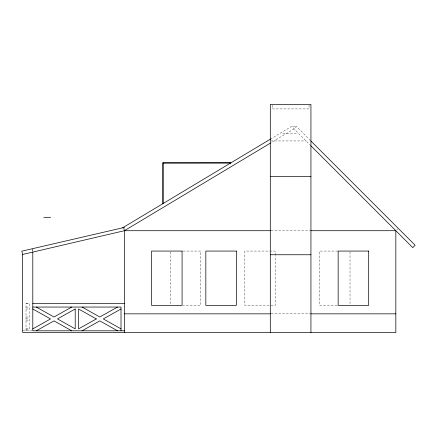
<?xml version="1.0" encoding="UTF-8"?>
<svg xmlns="http://www.w3.org/2000/svg" width="437" height="437" viewBox="0 0 437 437"><rect width="100%" height="100%" fill="white"/><g stroke="black" fill="none" stroke-linecap="round" stroke-linejoin="round"><path stroke-width="0.33" stroke-dasharray="2.19 1.64" d="M310.467 140.556L296.444 126.533L294.041 128.931L270.295 143.178M396.785 229.753L397.746 228.797M270.295 139.223L292.298 126.02L296.444 126.533M282.75 133.678L297.002 133.678M270.727 140.943L306.058 140.943M270.973 230.714L310.581 230.714M183.098 251.073L200.741 251.073L200.741 305.354L183.098 305.354M337.812 251.073L319.491 251.073L319.491 305.354L337.812 305.354M26.012 330.804L26.012 303.649L29.405 303.649L29.405 330.804M26.012 303.66L29.405 303.66M26.012 307.053L29.405 307.047M26.012 308.997L29.405 308.997M270.973 313.837L310.581 313.837M26.012 316.983L29.405 316.983M26.012 318.928L29.405 318.928M26.012 320.873L29.405 320.873M26.012 328.859L29.405 328.859M26.012 329.875L29.405 329.875M22.62 330.804L32.797 330.804M310.936 145.821L294.041 128.931L292.298 126.02M32.185 249.445L32.644 251.428M350.026 251.75L350.026 305.354M309.046 105.131L309.046 108.911L272.185 108.911L272.185 105.131M275.381 255.142L275.381 251.073L244.846 251.073L244.846 305.354L275.381 305.354L275.381 255.82M170.206 251.75L170.206 304.676M32.797 248.604L32.797 251.324"/><path stroke-width="0.66" d="M162.914 203.653L162.914 162.941L230.905 162.859M122.66 227.803L270.64 139.015M310.936 230.714L395.829 230.714L395.829 332.497L22.62 332.497L22.62 254.465L124.403 230.714L270.295 143.178M32.797 328.859L50.534 318.928L32.797 308.997M71.739 307.053L54.002 316.983L36.271 307.053M36.271 330.804L54.002 320.873L71.739 330.804M117.542 307.053L99.805 316.983L82.074 307.053M82.074 330.804L99.805 320.873L117.542 330.804M121.011 308.997L103.279 318.928L121.011 328.859M124.403 227.409L21.85 251.16L22.62 254.465M162.914 162.941L230.769 162.941M270.295 176.384L310.936 176.384M43.809 217.309L50.594 217.309M123.633 227.409L124.403 230.714L270.295 230.714M270.295 254.755L310.936 254.755M32.797 303.66L124.403 303.66M32.797 307.053L121.011 307.053L121.011 330.804M124.403 313.837L270.295 313.837M310.936 313.837L395.829 313.837M124.403 330.804L32.797 330.804L32.797 252.002M310.92 141.009L415.15 245.239L412.752 247.637L310.936 145.821M310.936 332.497L310.936 104.503L270.295 104.503L270.295 332.497M163.045 162.859L163.045 203.571M124.403 230.714L124.403 332.497M75.208 308.997L57.476 318.928L75.208 328.859L75.208 308.997M96.337 318.928L78.6 328.859L78.6 308.997L96.337 318.928M182.082 251.073L151.546 251.073L151.546 305.354L182.082 305.354L182.082 251.073M236.368 251.073L205.832 251.073L205.832 305.354L236.368 305.354L236.368 251.073M368.686 251.073L338.151 251.073L338.151 305.354L368.686 305.354L368.686 251.073"/></g></svg>
